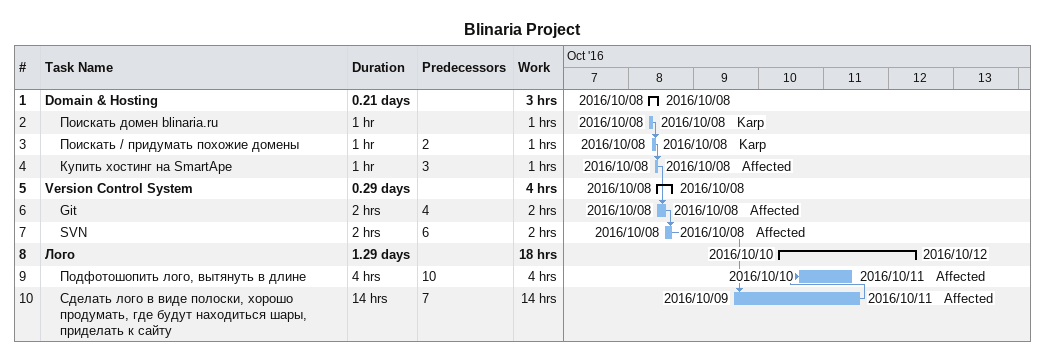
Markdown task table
Blinaria Project

| ID | Level | Task | Duration | Start | Finish | Predecessors | Resources | Work (h) |
|---|---|---|---|---|---|---|---|---|
| 1 | 1 | **Domain & Hosting** | 0.21d | 2016-10-08 | 2016-10-08 |  |  | 3 |
| 2 | 2 | Поискать домен blinaria.ru | 1h | 2016-10-08 | 2016-10-08 |  | Karp | 1 |
| 3 | 2 | Поискать / придумать похожие домены | 1h | 2016-10-08 | 2016-10-08 | 2 | Karp | 1 |
| 4 | 2 | Купить хостинг на SmartApe | 1h | 2016-10-08 | 2016-10-08 | 3 | Affected | 1 |
| 5 | 1 | **Version Control System** | 0.29d | 2016-10-08 | 2016-10-08 |  |  | 4 |
| 6 | 2 | Git | 2h | 2016-10-08 | 2016-10-08 | 4 | Affected | 2 |
| 7 | 2 | SVN | 2h | 2016-10-08 | 2016-10-08 | 6 | Affected | 2 |
| 8 | 1 | **Лого** | 1.29d | 2016-10-10 | 2016-10-12 |  |  | 18 |
| 9 | 2 | Подфотошопить лого, вытянуть в длине | 4h | 2016-10-10 | 2016-10-11 | 10 | Affected | 4 |
| 10 | 2 | Сделать лого в виде полоски, хорошо продумать, где будут находиться шары, приделать к сайту | 14h | 2016-10-09 | 2016-10-11 | 7 | Affected | 14 |
